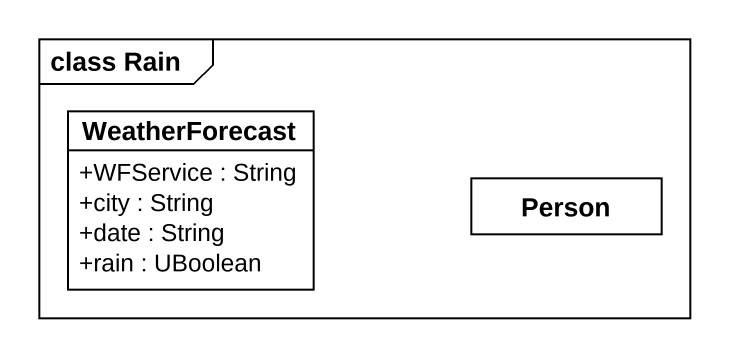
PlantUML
@startuml
mainframe class Rain
hide circle
hide empty members
skinparam classAttributeIconSize 0
class WeatherForecast {
  +WFService : String
  +city : String
  +date : String
  +rain : UBoolean
}
class "Person" as Person_
@enduml
